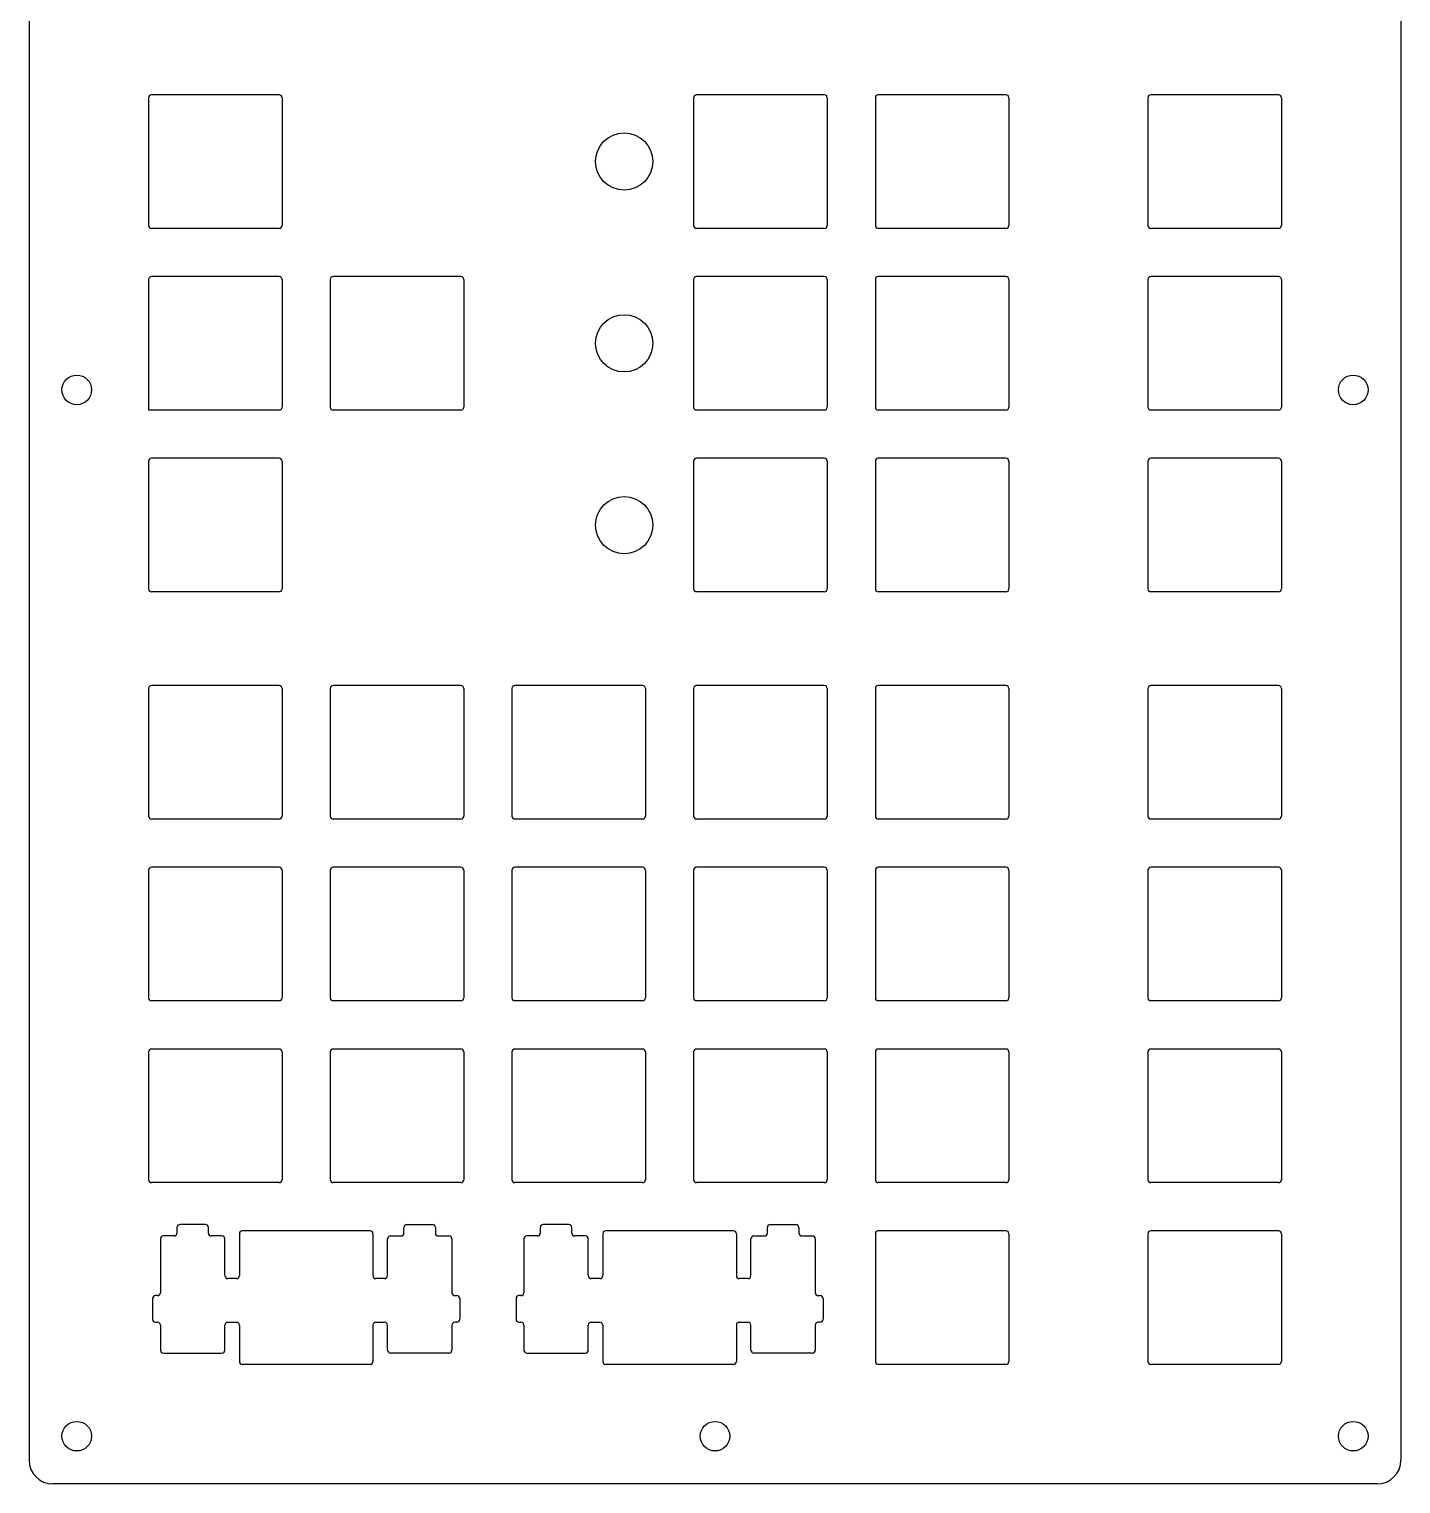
# Model space of a CAD drawing. Extents: x -144 to 0, y -449 to 0.
# Drawn here: x -143.8 to 0, y -448.6 to -296.2 of the extents above; entities that cross this region are included whole.
import ezdxf

# ---------------------------------------------------------------- set-up
doc = ezdxf.new("R2010")
doc.units = 0
doc.header["$MEASUREMENT"] = 0
doc.layers.add('VISIBLE', color=7, linetype='CONTINUOUS')

msp = doc.modelspace()

# ---------------------------------------------------------------- linework, layer by layer
at = {"layer": 'VISIBLE'}
for p, q in [((-143.825, -2.5), (-143.825, -446.125)), ((0, -2.5), (0, -446.125)), ((-131.3, -303.3423), (-131.3, -316.7327)), ((-117.6048, -303.0375), (-130.9952, -303.0375)), ((-117.3, -303.3423), (-117.3, -316.7327)), ((-74.15, -303.3423), (-74.15, -316.7327)), ((-60.4548, -303.0375), (-73.8452, -303.0375)), ((-60.15, -303.3423), (-60.15, -316.7327)), ((-55.1, -303.3423), (-55.1, -316.7327)), ((-41.4048, -303.0375), (-54.7952, -303.0375)), ((-41.1, -303.3423), (-41.1, -316.7327)), ((-26.525, -303.3423), (-26.525, -316.7327)), ((-12.8298, -303.0375), (-26.2202, -303.0375)), ((-12.525, -303.3423), (-12.525, -316.7327)), ((-117.6048, -317.0375), (-130.9952, -317.0375)), ((-60.4548, -317.0375), (-73.8452, -317.0375)), ((-41.4048, -317.0375), (-54.7952, -317.0375)), ((-12.8298, -317.0375), (-26.2202, -317.0375)), ((-131.3, -322.3923), (-131.3, -336.0875)), ((-117.6048, -322.0875), (-130.9952, -322.0875)), ((-117.3, -322.3923), (-117.3, -335.7827)), ((-112.25, -322.3923), (-112.25, -335.7827)), ((-98.5548, -322.0875), (-111.9452, -322.0875)), ((-98.25, -322.3923), (-98.25, -335.7827)), ((-74.15, -322.3923), (-74.15, -335.7827)), ((-60.4548, -322.0875), (-73.8452, -322.0875)), ((-60.15, -322.3923), (-60.15, -335.7827)), ((-55.1, -322.3923), (-55.1, -335.7827)), ((-41.4048, -322.0875), (-54.7952, -322.0875)), ((-41.1, -322.3923), (-41.1, -335.7827)), ((-26.525, -322.3923), (-26.525, -335.7827)), ((-12.8298, -322.0875), (-26.2202, -322.0875)), ((-12.525, -322.3923), (-12.525, -335.7827)), ((-117.6048, -336.0875), (-131.3, -336.0875)), ((-98.5548, -336.0875), (-111.9452, -336.0875)), ((-60.4548, -336.0875), (-73.8452, -336.0875)), ((-41.4048, -336.0875), (-54.7952, -336.0875)), ((-12.8298, -336.0875), (-26.2202, -336.0875)), ((-131.3, -341.4423), (-131.3, -354.8327)), ((-117.6048, -341.1375), (-130.9952, -341.1375)), ((-117.3, -341.4423), (-117.3, -354.8327)), ((-74.15, -341.4423), (-74.15, -354.8327)), ((-60.4548, -341.1375), (-73.8452, -341.1375)), ((-60.15, -341.4423), (-60.15, -354.8327)), ((-55.1, -341.4423), (-55.1, -354.8327)), ((-41.4048, -341.1375), (-54.7952, -341.1375)), ((-41.1, -341.4423), (-41.1, -354.8327)), ((-26.525, -341.4423), (-26.525, -354.8327)), ((-12.8298, -341.1375), (-26.2202, -341.1375)), ((-12.525, -341.4423), (-12.525, -354.8327)), ((-117.6048, -355.1375), (-130.9952, -355.1375)), ((-60.4548, -355.1375), (-73.8452, -355.1375)), ((-41.4048, -355.1375), (-54.7952, -355.1375)), ((-12.8298, -355.1375), (-26.2202, -355.1375)), ((-131.3, -365.2548), (-131.3, -378.6452)), ((-117.6048, -364.95), (-130.9952, -364.95)), ((-117.3, -365.2548), (-117.3, -378.6452)), ((-112.25, -365.2548), (-112.25, -378.6452)), ((-98.5548, -364.95), (-111.9452, -364.95)), ((-98.25, -365.2548), (-98.25, -378.6452)), ((-93.2, -365.2548), (-93.2, -378.6452)), ((-79.5048, -364.95), (-92.8952, -364.95)), ((-79.2, -365.2548), (-79.2, -378.6452)), ((-74.15, -365.2548), (-74.15, -378.6452)), ((-60.4548, -364.95), (-73.8452, -364.95)), ((-60.15, -365.2548), (-60.15, -378.6452)), ((-55.1, -365.2548), (-55.1, -378.6452)), ((-41.4048, -364.95), (-54.7952, -364.95)), ((-41.1, -365.2548), (-41.1, -378.6452)), ((-26.525, -365.2548), (-26.525, -378.6452)), ((-12.8298, -364.95), (-26.2202, -364.95)), ((-12.525, -365.2548), (-12.525, -378.6452)), ((-117.6048, -378.95), (-130.9952, -378.95)), ((-98.5548, -378.95), (-111.9452, -378.95)), ((-79.5048, -378.95), (-92.8952, -378.95)), ((-60.4548, -378.95), (-73.8452, -378.95)), ((-41.4048, -378.95), (-54.7952, -378.95)), ((-12.8298, -378.95), (-26.2202, -378.95)), ((-117.6048, -384), (-130.9952, -384)), ((-98.5548, -384), (-111.9452, -384)), ((-79.5048, -384), (-92.8952, -384)), ((-60.4548, -384), (-73.8452, -384)), ((-41.4048, -384), (-54.7952, -384)), ((-12.8298, -384), (-26.2202, -384)), ((-131.3, -384.3048), (-131.3, -397.6952)), ((-117.3, -384.3048), (-117.3, -397.6952)), ((-112.25, -384.3048), (-112.25, -397.6952)), ((-98.25, -384.3048), (-98.25, -397.6952)), ((-93.2, -384.3048), (-93.2, -397.6952)), ((-79.2, -384.3048), (-79.2, -397.6952)), ((-74.15, -384.3048), (-74.15, -397.6952)), ((-60.15, -384.3048), (-60.15, -397.6952)), ((-55.1, -384.3048), (-55.1, -397.6952)), ((-41.1, -384.3048), (-41.1, -397.6952)), ((-26.525, -384.3048), (-26.525, -397.6952)), ((-12.525, -384.3048), (-12.525, -397.6952)), ((-117.6048, -398), (-130.9952, -398)), ((-98.5548, -398), (-111.9452, -398)), ((-79.5048, -398), (-92.8952, -398)), ((-60.4548, -398), (-73.8452, -398)), ((-41.4048, -398), (-54.7952, -398)), ((-12.8298, -398), (-26.2202, -398)), ((-131.3, -403.3548), (-131.3, -416.7452)), ((-117.6048, -403.05), (-130.9952, -403.05)), ((-117.3, -403.3548), (-117.3, -416.7452)), ((-112.25, -403.3548), (-112.25, -416.7452)), ((-98.5548, -403.05), (-111.9452, -403.05)), ((-98.25, -403.3548), (-98.25, -416.7452)), ((-93.2, -403.3548), (-93.2, -416.7452)), ((-79.5048, -403.05), (-92.8952, -403.05)), ((-79.2, -403.3548), (-79.2, -416.7452)), ((-74.15, -403.3548), (-74.15, -416.7452)), ((-60.4548, -403.05), (-73.8452, -403.05)), ((-60.15, -403.3548), (-60.15, -416.7452)), ((-55.1, -403.3548), (-55.1, -416.7452)), ((-41.4048, -403.05), (-54.7952, -403.05)), ((-41.1, -403.3548), (-41.1, -416.7452)), ((-26.525, -403.3548), (-26.525, -416.7452)), ((-12.8298, -403.05), (-26.2202, -403.05)), ((-12.525, -403.3548), (-12.525, -416.7452)), ((-117.6048, -417.05), (-130.9952, -417.05)), ((-98.5548, -417.05), (-111.9452, -417.05)), ((-79.5048, -417.05), (-92.8952, -417.05)), ((-60.4548, -417.05), (-73.8452, -417.05)), ((-41.4048, -417.05), (-54.7952, -417.05)), ((-12.8298, -417.05), (-26.2202, -417.05)), ((-128.325, -421.7396), (-128.325, -422.33)), ((-125.3298, -421.4348), (-128.0202, -421.4348)), ((-125.025, -422.33), (-125.025, -421.7396)), ((-108.0798, -422.1), (-121.4702, -422.1)), ((-104.525, -422.33), (-104.525, -421.7396)), ((-104.2202, -421.4348), (-101.5298, -421.4348)), ((-101.225, -421.7396), (-101.225, -422.33)), ((-90.225, -421.7396), (-90.225, -422.33)), ((-87.2298, -421.4348), (-89.9202, -421.4348)), ((-86.925, -422.33), (-86.925, -421.7396)), ((-69.9798, -422.1), (-83.3702, -422.1)), ((-66.425, -422.33), (-66.425, -421.7396)), ((-66.1202, -421.4348), (-63.4298, -421.4348)), ((-63.125, -421.7396), (-63.125, -422.33)), ((-41.4048, -422.1), (-54.7952, -422.1)), ((-12.8298, -422.1), (-26.2202, -422.1)), ((-130.05, -422.9396), (-130.05, -428.588)), ((-128.6298, -422.6348), (-129.7452, -422.6348)), ((-123.6048, -422.6348), (-124.7202, -422.6348)), ((-123.3, -426.8), (-123.3, -422.9396)), ((-121.775, -422.4048), (-121.775, -426.8)), ((-107.775, -422.4048), (-107.775, -426.8)), ((-106.25, -426.8), (-106.25, -422.9396)), ((-105.9452, -422.6348), (-104.8298, -422.6348)), ((-100.9202, -422.6348), (-99.8048, -422.6348)), ((-99.5, -422.9396), (-99.5, -428.588)), ((-91.95, -422.9396), (-91.95, -428.588)), ((-90.5298, -422.6348), (-91.6452, -422.6348)), ((-85.5048, -422.6348), (-86.6202, -422.6348)), ((-85.2, -426.8), (-85.2, -422.9396)), ((-83.675, -422.4048), (-83.675, -426.8)), ((-69.675, -422.4048), (-69.675, -426.8)), ((-68.15, -426.8), (-68.15, -422.9396)), ((-67.8452, -422.6348), (-66.7298, -422.6348)), ((-62.8202, -422.6348), (-61.7048, -422.6348)), ((-61.4, -422.9396), (-61.4, -428.588)), ((-55.1, -422.4048), (-55.1, -435.7952)), ((-41.1, -422.4048), (-41.1, -435.7952)), ((-26.525, -422.4048), (-26.525, -435.7952)), ((-12.525, -422.4048), (-12.525, -435.7952)), ((-122.0798, -427.1048), (-122.9952, -427.1048)), ((-106.5548, -427.1048), (-107.4702, -427.1048)), ((-83.9798, -427.1048), (-84.8952, -427.1048)), ((-68.4548, -427.1048), (-69.3702, -427.1048)), ((-130.875, -429.1976), (-130.875, -431.373)), ((-130.3548, -428.8928), (-130.5702, -428.8928)), ((-99.1952, -428.8928), (-98.9798, -428.8928)), ((-98.675, -429.1976), (-98.675, -431.373)), ((-92.775, -429.1976), (-92.775, -431.373)), ((-92.2548, -428.8928), (-92.4702, -428.8928)), ((-61.0952, -428.8928), (-60.8798, -428.8928)), ((-60.575, -429.1976), (-60.575, -431.373)), ((-130.5702, -431.6778), (-130.3548, -431.6778)), ((-130.05, -431.9826), (-130.05, -434.603)), ((-123.3, -434.603), (-123.3, -431.9826)), ((-122.9952, -431.6778), (-122.0798, -431.6778)), ((-121.775, -431.9826), (-121.775, -435.7952)), ((-107.775, -431.9826), (-107.775, -435.7952)), ((-107.4702, -431.6778), (-106.5548, -431.6778)), ((-106.25, -434.603), (-106.25, -431.9826)), ((-99.5, -431.9826), (-99.5, -434.603)), ((-98.9798, -431.6778), (-99.1952, -431.6778)), ((-92.4702, -431.6778), (-92.2548, -431.6778)), ((-91.95, -431.9826), (-91.95, -434.603)), ((-85.2, -434.603), (-85.2, -431.9826)), ((-84.8952, -431.6778), (-83.9798, -431.6778)), ((-83.675, -431.9826), (-83.675, -435.7952)), ((-69.675, -431.9826), (-69.675, -435.7952)), ((-69.3702, -431.6778), (-68.4548, -431.6778)), ((-68.15, -434.603), (-68.15, -431.9826)), ((-61.4, -431.9826), (-61.4, -434.603)), ((-60.8798, -431.6778), (-61.0952, -431.6778)), ((-129.7452, -434.9078), (-123.6048, -434.9078)), ((-99.8048, -434.9078), (-105.9452, -434.9078)), ((-91.6452, -434.9078), (-85.5048, -434.9078)), ((-61.7048, -434.9078), (-67.8452, -434.9078)), ((-108.0798, -436.1), (-121.4702, -436.1)), ((-69.9798, -436.1), (-83.3702, -436.1)), ((-41.4048, -436.1), (-54.7952, -436.1)), ((-12.8298, -436.1), (-26.2202, -436.1)), ((-2.5, -448.625), (-141.325, -448.625))]:
    msp.add_line(p, q, dxfattribs=at)
for centre, radius in [((-81.4375, -310.0375), 3), ((-81.4375, -329.0875), 3), ((-138.825, -333.96875), 1.55), ((-5, -333.96875), 1.55), ((-81.4375, -348.1375), 3), ((-138.825, -443.625), 1.55), ((-71.9125, -443.625), 1.55), ((-5, -443.625), 1.55)]:
    msp.add_circle(centre, radius, dxfattribs=at)
for centre, radius, start, end in [((-130.9952, -303.3423), 0.3048, 90, 180), ((-117.6048, -303.3423), 0.3048, 0, 90), ((-73.8452, -303.3423), 0.3048, 90, 180), ((-60.4548, -303.3423), 0.3048, 0, 90), ((-54.7952, -303.3423), 0.3048, 90, 180), ((-41.4048, -303.3423), 0.3048, 0, 90), ((-26.2202, -303.3423), 0.3048, 90, 180), ((-12.8298, -303.3423), 0.3048, 0, 90), ((-130.9952, -316.7327), 0.3048, 180, 270), ((-117.6048, -316.7327), 0.3048, 270, 0), ((-73.8452, -316.7327), 0.3048, 180, 270), ((-60.4548, -316.7327), 0.3048, 270, 0), ((-54.7952, -316.7327), 0.3048, 180, 270), ((-41.4048, -316.7327), 0.3048, 270, 0), ((-26.2202, -316.7327), 0.3048, 180, 270), ((-12.8298, -316.7327), 0.3048, 270, 0), ((-130.9952, -322.3923), 0.3048, 90, 180), ((-117.6048, -322.3923), 0.3048, 0, 90), ((-111.9452, -322.3923), 0.3048, 90, 180), ((-98.5548, -322.3923), 0.3048, 0, 90), ((-73.8452, -322.3923), 0.3048, 90, 180), ((-60.4548, -322.3923), 0.3048, 0, 90), ((-54.7952, -322.3923), 0.3048, 90, 180), ((-41.4048, -322.3923), 0.3048, 0, 90), ((-26.2202, -322.3923), 0.3048, 90, 180), ((-12.8298, -322.3923), 0.3048, 0, 90), ((-117.6048, -335.7827), 0.3048, 270, 0), ((-111.9452, -335.7827), 0.3048, 180, 270), ((-98.5548, -335.7827), 0.3048, 270, 0), ((-73.8452, -335.7827), 0.3048, 180, 270), ((-60.4548, -335.7827), 0.3048, 270, 0), ((-54.7952, -335.7827), 0.3048, 180, 270), ((-41.4048, -335.7827), 0.3048, 270, 0), ((-26.2202, -335.7827), 0.3048, 180, 270), ((-12.8298, -335.7827), 0.3048, 270, 0), ((-130.9952, -341.4423), 0.3048, 90, 180), ((-117.6048, -341.4423), 0.3048, 0, 90), ((-73.8452, -341.4423), 0.3048, 90, 180), ((-60.4548, -341.4423), 0.3048, 0, 90), ((-54.7952, -341.4423), 0.3048, 90, 180), ((-41.4048, -341.4423), 0.3048, 0, 90), ((-26.2202, -341.4423), 0.3048, 90, 180), ((-12.8298, -341.4423), 0.3048, 0, 90), ((-130.9952, -354.8327), 0.3048, 180, 270), ((-117.6048, -354.8327), 0.3048, 270, 0), ((-73.8452, -354.8327), 0.3048, 180, 270), ((-60.4548, -354.8327), 0.3048, 270, 0), ((-54.7952, -354.8327), 0.3048, 180, 270), ((-41.4048, -354.8327), 0.3048, 270, 0), ((-26.2202, -354.8327), 0.3048, 180, 270), ((-12.8298, -354.8327), 0.3048, 270, 0), ((-130.9952, -365.2548), 0.3048, 90, 180), ((-117.6048, -365.2548), 0.3048, 0, 90), ((-111.9452, -365.2548), 0.3048, 90, 180), ((-98.5548, -365.2548), 0.3048, 0, 90), ((-92.8952, -365.2548), 0.3048, 90, 180), ((-79.5048, -365.2548), 0.3048, 0, 90), ((-73.8452, -365.2548), 0.3048, 90, 180), ((-60.4548, -365.2548), 0.3048, 0, 90), ((-54.7952, -365.2548), 0.3048, 90, 180), ((-41.4048, -365.2548), 0.3048, 0, 90), ((-26.2202, -365.2548), 0.3048, 90, 180), ((-12.8298, -365.2548), 0.3048, 0, 90), ((-130.9952, -378.6452), 0.3048, 180, 270), ((-117.6048, -378.6452), 0.3048, 270, 0), ((-111.9452, -378.6452), 0.3048, 180, 270), ((-98.5548, -378.6452), 0.3048, 270, 0), ((-92.8952, -378.6452), 0.3048, 180, 270), ((-79.5048, -378.6452), 0.3048, 270, 0), ((-73.8452, -378.6452), 0.3048, 180, 270), ((-60.4548, -378.6452), 0.3048, 270, 0), ((-54.7952, -378.6452), 0.3048, 180, 270), ((-41.4048, -378.6452), 0.3048, 270, 0), ((-26.2202, -378.6452), 0.3048, 180, 270), ((-12.8298, -378.6452), 0.3048, 270, 0), ((-130.9952, -384.3048), 0.3048, 90, 180), ((-117.6048, -384.3048), 0.3048, 0, 90), ((-111.9452, -384.3048), 0.3048, 90, 180), ((-98.5548, -384.3048), 0.3048, 0, 90), ((-92.8952, -384.3048), 0.3048, 90, 180), ((-79.5048, -384.3048), 0.3048, 0, 90), ((-73.8452, -384.3048), 0.3048, 90, 180), ((-60.4548, -384.3048), 0.3048, 0, 90), ((-54.7952, -384.3048), 0.3048, 90, 180), ((-41.4048, -384.3048), 0.3048, 0, 90), ((-26.2202, -384.3048), 0.3048, 90, 180), ((-12.8298, -384.3048), 0.3048, 0, 90), ((-130.9952, -397.6952), 0.3048, 180, 270), ((-117.6048, -397.6952), 0.3048, 270, 0), ((-111.9452, -397.6952), 0.3048, 180, 270), ((-98.5548, -397.6952), 0.3048, 270, 0), ((-92.8952, -397.6952), 0.3048, 180, 270), ((-79.5048, -397.6952), 0.3048, 270, 0), ((-73.8452, -397.6952), 0.3048, 180, 270), ((-60.4548, -397.6952), 0.3048, 270, 0), ((-54.7952, -397.6952), 0.3048, 180, 270), ((-41.4048, -397.6952), 0.3048, 270, 0), ((-26.2202, -397.6952), 0.3048, 180, 270), ((-12.8298, -397.6952), 0.3048, 270, 0), ((-130.9952, -403.3548), 0.3048, 90, 180), ((-117.6048, -403.3548), 0.3048, 0, 90), ((-111.9452, -403.3548), 0.3048, 90, 180), ((-98.5548, -403.3548), 0.3048, 0, 90), ((-92.8952, -403.3548), 0.3048, 90, 180), ((-79.5048, -403.3548), 0.3048, 0, 90), ((-73.8452, -403.3548), 0.3048, 90, 180), ((-60.4548, -403.3548), 0.3048, 0, 90), ((-54.7952, -403.3548), 0.3048, 90, 180), ((-41.4048, -403.3548), 0.3048, 0, 90), ((-26.2202, -403.3548), 0.3048, 90, 180), ((-12.8298, -403.3548), 0.3048, 0, 90), ((-130.9952, -416.7452), 0.3048, 180, 270), ((-117.6048, -416.7452), 0.3048, 270, 0), ((-111.9452, -416.7452), 0.3048, 180, 270), ((-98.5548, -416.7452), 0.3048, 270, 0), ((-92.8952, -416.7452), 0.3048, 180, 270), ((-79.5048, -416.7452), 0.3048, 270, 0), ((-73.8452, -416.7452), 0.3048, 180, 270), ((-60.4548, -416.7452), 0.3048, 270, 0), ((-54.7952, -416.7452), 0.3048, 180, 270), ((-41.4048, -416.7452), 0.3048, 270, 0), ((-26.2202, -416.7452), 0.3048, 180, 270), ((-12.8298, -416.7452), 0.3048, 270, 0), ((-128.6298, -422.33), 0.3048, 270, 0), ((-128.0202, -421.7396), 0.3048, 90, 180), ((-125.3298, -421.7396), 0.3048, 0, 90), ((-124.7202, -422.33), 0.3048, 180, 270), ((-121.4702, -422.4048), 0.3048, 90, 180), ((-108.0798, -422.4048), 0.3048, 0, 90), ((-104.8298, -422.33), 0.3048, 270, 0), ((-104.2202, -421.7396), 0.3048, 90, 180), ((-101.5298, -421.7396), 0.3048, 0, 90), ((-100.9202, -422.33), 0.3048, 180, 270), ((-90.5298, -422.33), 0.3048, 270, 0), ((-89.9202, -421.7396), 0.3048, 90, 180), ((-87.2298, -421.7396), 0.3048, 0, 90), ((-86.6202, -422.33), 0.3048, 180, 270), ((-83.3702, -422.4048), 0.3048, 90, 180), ((-69.9798, -422.4048), 0.3048, 0, 90), ((-66.7298, -422.33), 0.3048, 270, 0), ((-66.1202, -421.7396), 0.3048, 90, 180), ((-63.4298, -421.7396), 0.3048, 0, 90), ((-62.8202, -422.33), 0.3048, 180, 270), ((-54.7952, -422.4048), 0.3048, 90, 180), ((-41.4048, -422.4048), 0.3048, 0, 90), ((-26.2202, -422.4048), 0.3048, 90, 180), ((-12.8298, -422.4048), 0.3048, 0, 90), ((-129.7452, -422.9396), 0.3048, 90, 180), ((-123.6048, -422.9396), 0.3048, 0, 90), ((-105.9452, -422.9396), 0.3048, 90, 180), ((-99.8048, -422.9396), 0.3048, 0, 90), ((-91.6452, -422.9396), 0.3048, 90, 180), ((-85.5048, -422.9396), 0.3048, 0, 90), ((-67.8452, -422.9396), 0.3048, 90, 180), ((-61.7048, -422.9396), 0.3048, 0, 90), ((-122.9952, -426.8), 0.3048, 180, 270), ((-122.0798, -426.8), 0.3048, 270, 0), ((-107.4702, -426.8), 0.3048, 180, 270), ((-106.5548, -426.8), 0.3048, 270, 0), ((-84.8952, -426.8), 0.3048, 180, 270), ((-83.9798, -426.8), 0.3048, 270, 0), ((-69.3702, -426.8), 0.3048, 180, 270), ((-68.4548, -426.8), 0.3048, 270, 0), ((-130.5702, -429.1976), 0.3048, 90, 180), ((-130.3548, -428.588), 0.3048, 270, 0), ((-99.1952, -428.588), 0.3048, 180, 270), ((-98.9798, -429.1976), 0.3048, 0, 90), ((-92.4702, -429.1976), 0.3048, 90, 180), ((-92.2548, -428.588), 0.3048, 270, 0), ((-61.0952, -428.588), 0.3048, 180, 270), ((-60.8798, -429.1976), 0.3048, 0, 90), ((-130.5702, -431.373), 0.3048, 180, 270), ((-98.9798, -431.373), 0.3048, 270, 0), ((-92.4702, -431.373), 0.3048, 180, 270), ((-60.8798, -431.373), 0.3048, 270, 0), ((-130.3548, -431.9826), 0.3048, 0, 90), ((-122.9952, -431.9826), 0.3048, 90, 180), ((-122.0798, -431.9826), 0.3048, 0, 90), ((-107.4702, -431.9826), 0.3048, 90, 180), ((-106.5548, -431.9826), 0.3048, 0, 90), ((-99.1952, -431.9826), 0.3048, 90, 180), ((-92.2548, -431.9826), 0.3048, 0, 90), ((-84.8952, -431.9826), 0.3048, 90, 180), ((-83.9798, -431.9826), 0.3048, 0, 90), ((-69.3702, -431.9826), 0.3048, 90, 180), ((-68.4548, -431.9826), 0.3048, 0, 90), ((-61.0952, -431.9826), 0.3048, 90, 180), ((-129.7452, -434.603), 0.3048, 180, 270), ((-123.6048, -434.603), 0.3048, 270, 0), ((-121.4702, -435.7952), 0.3048, 180, 270), ((-108.0798, -435.7952), 0.3048, 270, 0), ((-105.9452, -434.603), 0.3048, 180, 270), ((-99.8048, -434.603), 0.3048, 270, 0), ((-91.6452, -434.603), 0.3048, 180, 270), ((-85.5048, -434.603), 0.3048, 270, 0), ((-83.3702, -435.7952), 0.3048, 180, 270), ((-69.9798, -435.7952), 0.3048, 270, 0), ((-67.8452, -434.603), 0.3048, 180, 270), ((-61.7048, -434.603), 0.3048, 270, 0), ((-54.7952, -435.7952), 0.3048, 180, 270), ((-41.4048, -435.7952), 0.3048, 270, 0), ((-26.2202, -435.7952), 0.3048, 180, 270), ((-12.8298, -435.7952), 0.3048, 270, 0), ((-141.325, -446.125), 2.5, 180, 270), ((-2.5, -446.125), 2.5, 270, 0)]:
    msp.add_arc(centre, radius, start, end, dxfattribs=at)

doc.saveas('drawing.dxf')
